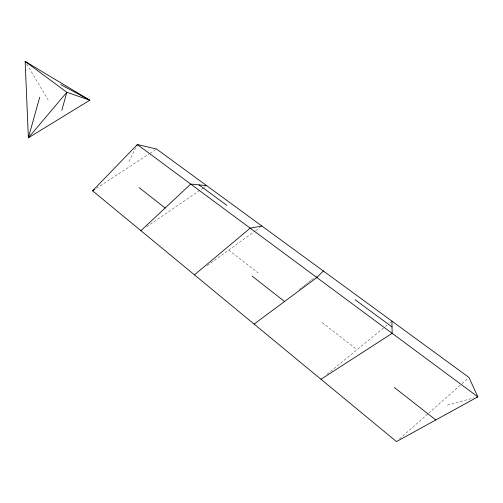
<?xml version="1.0" encoding="UTF-8"?>
<svg xmlns="http://www.w3.org/2000/svg" width="503" height="503" viewBox="0 0 503 503"><rect width="100%" height="100%" fill="white"/><g stroke="black" fill="none" stroke-linecap="round" stroke-linejoin="round"><path stroke-width="0.38" stroke-dasharray="2.52 1.89" d="M128.975 161.62L135.665 147.951M399.407 439L428.066 413.667M428.65 413.152L461.402 384.204M461.987 383.682L467.834 378.514M327.038 374.301L384.632 327.069M385.235 326.573L387.052 325.083M389.479 323.096L390.693 322.102M299.216 289.458L301.071 288.037M301.687 287.559L303.542 286.138M304.164 285.666L306.019 284.239M306.635 283.767L308.49 282.346M309.106 281.869L310.961 280.448M311.577 279.97L317.764 275.229M207.173 265.647L254.92 231.129M255.562 230.67L260.013 227.444M146.706 226.702L203.413 187.845M204.061 187.405L205.343 186.519M96.513 188.254L149.404 153.729M150.057 153.302L155.93 149.466M447.4 405.116L474.134 397.835M228.72 250.073L258.177 272.928M322.203 322.612L357.073 349.667M26.766 64.114L48.162 99.827"/><path stroke-width="0.75" d="M61.844 110.289L66.817 92.288L25.15 61.416L28.369 137.809L89.817 100.223L25.15 61.416L25.955 62.762M39.699 97.255L28.369 137.809L66.817 92.288L89.817 100.223L60.775 84.667M136.665 145.901L137.338 144.537L156.584 149.039L469.003 377.483L477.85 396.823L396.483 441.584L92.596 190.813L137.338 144.537L477.85 396.823L476.366 397.225M323.322 270.96L316.865 277.549L254.09 324.077M140.909 230.676L190.706 184.079L206.632 185.638M194.441 274.852L250.18 228.142L261.925 226.067M92.596 190.813L94.558 189.537M320.977 379.268L392.158 333.332L391.906 321.109M199.006 184.89L226.897 205.413M355.068 299.725L392.026 326.919M139.124 187.619L165.147 207.997M252.135 276.122L284.547 301.504M394.327 387.473L435.799 419.955"/></g></svg>
